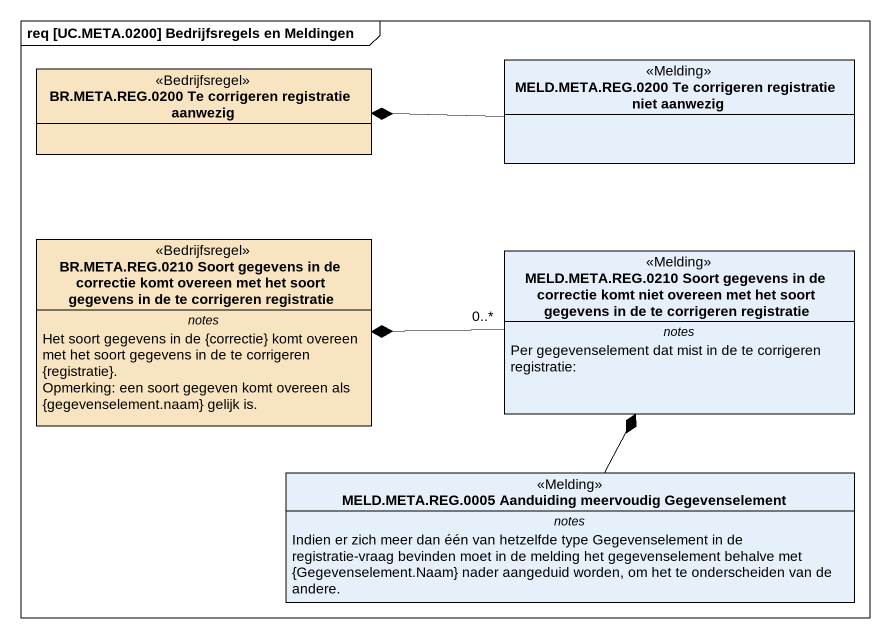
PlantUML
@startuml
mainframe req [UC.META.0200] Bedrijfsregels en Meldingen
hide circle
hide empty members
class "BR.META.REG.0200 Te corrigeren registratie aanwezig" as BR_META_REG_0200_Te <<Bedrijfsregel>> #F8E4C0
class "MELD.META.REG.0200 Te corrigeren registratie niet aanwezig" as MELD_META_REG_0200_Te <<Melding>>
class "BR.META.REG.0210 Soort gegevens in de correctie komt overeen met het soort gegevens in de te corrigeren registratie" as BR_META_REG_0210_Soort <<Bedrijfsregel>> #F8E4C0 {
  -- notes --
  Het soort gegevens in de {correctie} komt overeen met het soort gegevens in de te corrigeren {registratie}.
  Opmerking: een soort gegeven komt overeen als {gegevenselement.naam} gelijk is.
}
class "MELD.META.REG.0210 Soort gegevens in de correctie komt niet overeen met het soort gegevens in de te corrigeren registratie" as MELD_META_REG_0210_Soort <<Melding>> {
  -- notes --
  Per gegevenselement dat mist in de te corrigeren registratie:
}
class "MELD.META.REG.0005 Aanduiding meervoudig Gegevenselement" as MELD_META_REG_0005 <<Melding>> {
  -- notes --
  Indien er zich meer dan één van hetzelfde type Gegevenselement in de registratie-vraag bevinden moet in de melding het gegevenselement behalve met {Gegevenselement.Naam} nader aangeduid worden, om het te onderscheiden van de andere.
}
MELD_META_REG_0200_Te -left-* BR_META_REG_0200_Te
MELD_META_REG_0210_Soort "0..*" -left-* BR_META_REG_0210_Soort
MELD_META_REG_0005 -up-* MELD_META_REG_0210_Soort
@enduml
